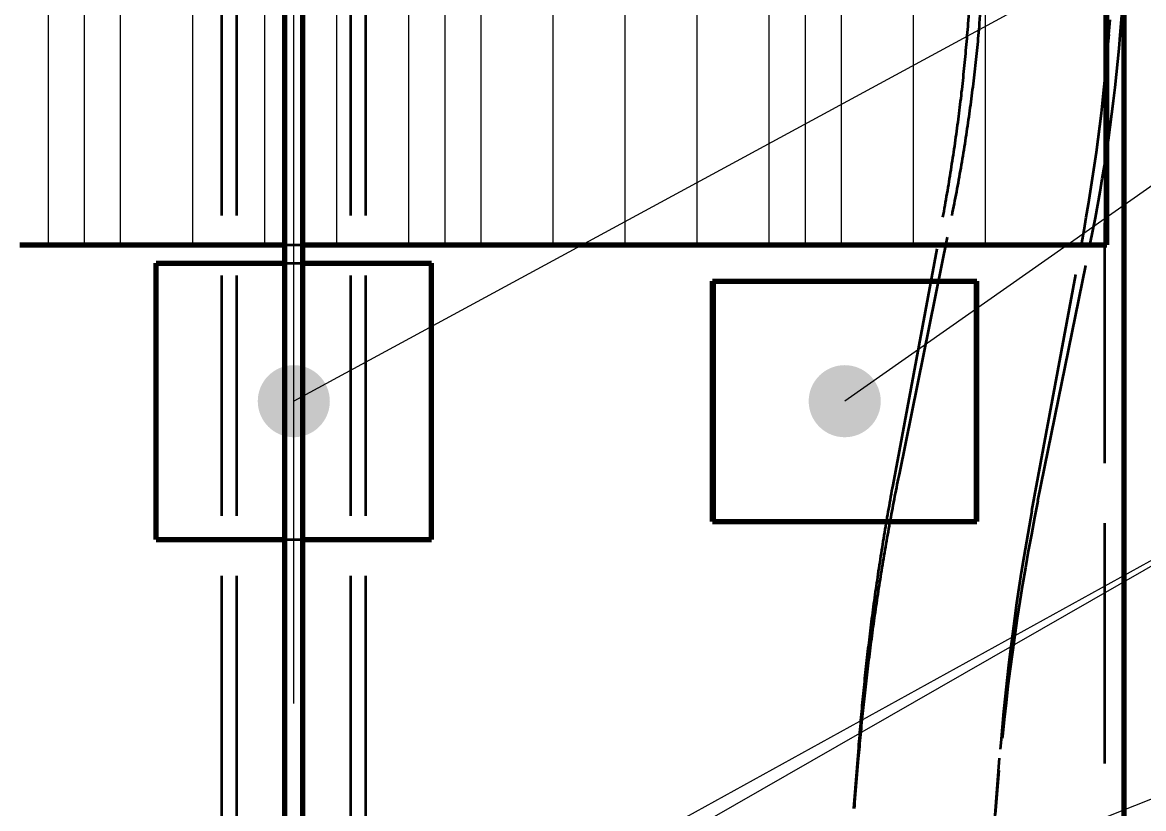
# Model space of a CAD drawing. Header units: millimetres. Extents: x 0 to 2208, y 0 to 420.
# Drawn here: x 85.97 to 104.63, y 164.27 to 177.35 of the extents above; entities that cross this region are included whole.
import ezdxf

# ---------------------------------------------------------------- set-up
doc = ezdxf.new("R2010")
doc.units = ezdxf.units.MM
doc.linetypes.add('IRAM-E-TRAZOS', pattern=[5, 4, -1])
doc.linetypes.add('IRAM-F-TRAZO-PUNTO', pattern=[20, 15, -2, 1, -2])
for name, color, linetype, lineweight in [('01-VISIBLE', 7, 'CONTINUOUS', 70), ('02-OCULTA', 4, 'IRAM-E-TRAZOS', 35), ('03-EJE', 1, 'IRAM-F-TRAZO-PUNTO', 18), ('04-COTA', 3, 'CONTINUOUS', 18), ('05-RAYADO', 8, 'CONTINUOUS', 18), ('08-FINA', 5, 'CONTINUOUS', 18)]:
    doc.layers.add(name, color=color, linetype=linetype, lineweight=lineweight)
doc.styles.add('ISO3098', font='isocpeur.ttf')
doc.dimstyles.new('FLAMA-IRAM', dxfattribs={"dimtxt": 3.5, "dimasz": 3.5, "dimexe": 2, "dimexo": 1.5, "dimgap": 1, "dimtad": 1, "dimdec": 1, "dimtxsty": 'ISO3098', "dimblk": 'IRAM_FLECHA', "dimblk1": 'IRAM_FLECHA', "dimblk2": 'IRAM_FLECHA', "dimcen": 2.5, "dimclrd": 256, "dimclre": 256, "dimclrt": 256, "dimazin": 3, "dimtfac": 1, "dimtmove": 0, "dimatfit": 3, "dimlwd": 18, "dimlwe": 18})

# ---------------------------------------------------------------- blocks, each defined once
blk = doc.blocks.new('IRAM_FLECHA')
blk.add_solid([(0, 0), (-1, 0.125), (-1, -0.125)])

msp = doc.modelspace()

# ---------------------------------------------------------------- hatches: boundary and pattern name
at = {"layer": '05-RAYADO'}
h = msp.add_hatch(dxfattribs=at)
h.set_pattern_fill('ANSI31', scale=0.94488, angle=45)
h.paths.add_polyline_path([(103.992, 173.645), (103.992, 194.687), (76.976, 194.687), (76.976, 173.645)])
h = msp.add_hatch(dxfattribs=at)
h.set_pattern_fill('ANSI31', scale=0.377953, angle=45)
h.paths.add_polyline_path([(101.669, 173.645), (101.669, 194.687), (79.299, 194.687), (79.299, 173.645)])
at = {"layer": '08-FINA'}
h = msp.add_hatch(color=7, dxfattribs=at)
h.dxf.hatch_style = 1
edge = h.paths.add_edge_path()
edge.add_arc((90.484, 171.045), 0.6, 0, 360)
h = msp.add_hatch(color=7, dxfattribs=at)
h.dxf.hatch_style = 1
edge = h.paths.add_edge_path()
edge.add_arc((99.657, 171.045), 0.6, 0, 360)

# ---------------------------------------------------------------- linework, layer by layer
at = {"layer": '01-VISIBLE'}
for p, q in [((104.309, 160.036), (104.309, 204.316)), ((90.334, 160.036), (90.334, 204.216)), ((90.634, 160.036), (90.634, 204.216)), ((104.022, 173.645), (104.022, 194.687)), ((88.19, 168.745), (88.19, 173.345)), ((92.778, 168.745), (92.778, 173.345)), ((97.458, 173.045), (97.473, 173.045)), ((97.458, 169.045), (97.458, 173.045)), ((97.473, 169.045), (97.473, 173.045)), ((101.855, 169.045), (101.855, 173.045)), ((97.458, 169.045), (97.473, 169.045))]:
    msp.add_line(p, q, dxfattribs=at)
for points in [[(85.922, 173.645), (85.972, 173.645), (86.022, 173.645), (86.072, 173.645), (86.122, 173.645), (86.172, 173.645), (86.223, 173.645), (86.273, 173.645), (86.323, 173.645), (86.373, 173.645), (86.423, 173.645), (86.473, 173.645), (86.523, 173.645), (86.574, 173.645), (86.624, 173.645), (86.674, 173.645), (86.724, 173.645), (86.774, 173.645), (86.824, 173.645), (86.874, 173.645), (86.924, 173.645), (86.975, 173.645), (87.025, 173.645), (87.075, 173.645), (87.125, 173.645), (87.175, 173.645), (87.225, 173.645), (87.275, 173.645), (87.326, 173.645), (87.376, 173.645), (87.426, 173.645), (87.476, 173.645), (87.526, 173.645), (87.576, 173.645), (87.626, 173.645), (87.677, 173.645), (87.727, 173.645), (87.777, 173.645), (87.827, 173.645), (87.877, 173.645), (87.927, 173.645), (87.977, 173.645), (88.028, 173.645), (88.078, 173.645), (88.128, 173.645), (88.178, 173.645), (88.228, 173.645), (88.278, 173.645), (88.328, 173.645), (88.379, 173.645), (88.429, 173.645), (88.479, 173.645), (88.529, 173.645), (88.579, 173.645), (88.629, 173.645), (88.679, 173.645), (88.73, 173.645), (88.78, 173.645), (88.83, 173.645), (88.88, 173.645), (88.93, 173.645), (88.98, 173.645), (89.03, 173.645), (89.081, 173.645), (89.131, 173.645), (89.181, 173.645), (89.231, 173.645), (89.281, 173.645), (89.331, 173.645), (89.381, 173.645), (89.432, 173.645), (89.482, 173.645), (89.532, 173.645), (89.582, 173.645), (89.632, 173.645), (89.682, 173.645), (89.732, 173.645), (89.783, 173.645), (89.833, 173.645), (89.883, 173.645), (89.933, 173.645), (89.983, 173.645), (90.033, 173.645), (90.083, 173.645), (90.133, 173.645), (90.184, 173.645), (90.234, 173.645), (90.284, 173.645), (90.334, 173.645)], [(90.634, 173.645), (90.684, 173.645), (90.734, 173.645), (90.784, 173.645), (90.835, 173.645), (90.885, 173.645), (90.935, 173.645), (90.985, 173.645), (91.035, 173.645), (91.085, 173.645), (91.135, 173.645), (91.186, 173.645), (91.236, 173.645), (91.286, 173.645), (91.336, 173.645), (91.386, 173.645), (91.436, 173.645), (91.486, 173.645), (91.537, 173.645), (91.587, 173.645), (91.637, 173.645), (91.687, 173.645), (91.737, 173.645), (91.787, 173.645), (91.837, 173.645), (91.888, 173.645), (91.938, 173.645), (91.988, 173.645), (92.038, 173.645), (92.088, 173.645), (92.138, 173.645), (92.188, 173.645), (92.239, 173.645), (92.289, 173.645), (92.339, 173.645), (92.389, 173.645), (92.439, 173.645), (92.489, 173.645), (92.539, 173.645), (92.59, 173.645), (92.64, 173.645), (92.69, 173.645), (92.74, 173.645), (92.79, 173.645), (92.84, 173.645), (92.89, 173.645), (92.941, 173.645), (92.991, 173.645), (93.041, 173.645), (93.091, 173.645), (93.141, 173.645), (93.191, 173.645), (93.241, 173.645), (93.292, 173.645), (93.342, 173.645), (93.392, 173.645), (93.442, 173.645), (93.492, 173.645), (93.542, 173.645), (93.592, 173.645), (93.643, 173.645), (93.693, 173.645), (93.743, 173.645), (93.793, 173.645), (93.843, 173.645), (93.893, 173.645), (93.943, 173.645), (93.993, 173.645), (94.044, 173.645), (94.094, 173.645), (94.144, 173.645), (94.194, 173.645), (94.244, 173.645), (94.294, 173.645), (94.344, 173.645), (94.395, 173.645), (94.445, 173.645), (94.495, 173.645), (94.545, 173.645), (94.595, 173.645), (94.645, 173.645), (94.695, 173.645), (94.746, 173.645), (94.796, 173.645), (94.846, 173.645), (94.896, 173.645), (94.946, 173.645), (94.996, 173.645), (95.046, 173.645), (95.097, 173.645), (95.147, 173.645), (95.197, 173.645), (95.247, 173.645), (95.297, 173.645), (95.347, 173.645), (95.397, 173.645), (95.448, 173.645), (95.498, 173.645), (95.548, 173.645), (95.598, 173.645), (95.648, 173.645), (95.698, 173.645), (95.748, 173.645), (95.799, 173.645), (95.849, 173.645), (95.899, 173.645), (95.949, 173.645), (95.999, 173.645), (96.049, 173.645), (96.099, 173.645), (96.15, 173.645), (96.2, 173.645), (96.25, 173.645), (96.3, 173.645), (96.35, 173.645), (96.4, 173.645), (96.45, 173.645), (96.501, 173.645), (96.551, 173.645), (96.601, 173.645), (96.651, 173.645), (96.701, 173.645), (96.751, 173.645), (96.801, 173.645), (96.852, 173.645), (96.902, 173.645), (96.952, 173.645), (97.002, 173.645), (97.052, 173.645), (97.102, 173.645), (97.152, 173.645), (97.202, 173.645), (97.253, 173.645), (97.303, 173.645), (97.353, 173.645), (97.403, 173.645), (97.453, 173.645), (97.503, 173.645), (97.553, 173.645), (97.604, 173.645), (97.654, 173.645), (97.704, 173.645), (97.754, 173.645), (97.804, 173.645), (97.854, 173.645), (97.904, 173.645), (97.955, 173.645), (98.005, 173.645), (98.055, 173.645), (98.105, 173.645), (98.155, 173.645), (98.205, 173.645), (98.255, 173.645), (98.306, 173.645), (98.356, 173.645), (98.406, 173.645), (98.456, 173.645), (98.506, 173.645), (98.556, 173.645), (98.606, 173.645), (98.657, 173.645), (98.707, 173.645), (98.757, 173.645), (98.807, 173.645), (98.857, 173.645), (98.907, 173.645), (98.957, 173.645), (99.008, 173.645), (99.058, 173.645), (99.108, 173.645), (99.158, 173.645), (99.208, 173.645), (99.258, 173.645), (99.308, 173.645), (99.359, 173.645), (99.409, 173.645), (99.459, 173.645), (99.509, 173.645), (99.559, 173.645), (99.609, 173.645), (99.659, 173.645), (99.71, 173.645), (99.76, 173.645), (99.81, 173.645), (99.86, 173.645), (99.91, 173.645), (99.96, 173.645), (100.01, 173.645), (100.061, 173.645), (100.111, 173.645), (100.161, 173.645), (100.211, 173.645), (100.261, 173.645), (100.311, 173.645), (100.361, 173.645), (100.411, 173.645), (100.462, 173.645), (100.512, 173.645), (100.562, 173.645), (100.612, 173.645), (100.662, 173.645), (100.712, 173.645), (100.762, 173.645), (100.813, 173.645), (100.863, 173.645), (100.913, 173.645), (100.963, 173.645), (101.013, 173.645), (101.063, 173.645), (101.113, 173.645), (101.164, 173.645), (101.214, 173.645), (101.264, 173.645), (101.314, 173.645), (101.364, 173.645), (101.414, 173.645), (101.464, 173.645), (101.515, 173.645), (101.565, 173.645), (101.615, 173.645), (101.665, 173.645), (101.715, 173.645), (101.765, 173.645), (101.815, 173.645), (101.866, 173.645), (101.916, 173.645), (101.966, 173.645), (102.016, 173.645), (102.066, 173.645), (102.116, 173.645), (102.166, 173.645), (102.217, 173.645), (102.267, 173.645), (102.317, 173.645), (102.367, 173.645), (102.417, 173.645), (102.467, 173.645), (102.517, 173.645), (102.568, 173.645), (102.618, 173.645), (102.668, 173.645), (102.718, 173.645), (102.768, 173.645), (102.818, 173.645), (102.868, 173.645), (102.919, 173.645), (102.969, 173.645), (103.019, 173.645), (103.069, 173.645), (103.119, 173.645), (103.169, 173.645), (103.219, 173.645), (103.27, 173.645), (103.32, 173.645), (103.37, 173.645), (103.42, 173.645), (103.47, 173.645), (103.52, 173.645), (103.57, 173.645), (103.62, 173.645), (103.671, 173.645), (103.721, 173.645), (103.771, 173.645), (103.821, 173.645), (103.871, 173.645), (103.921, 173.645), (103.971, 173.645), (104.022, 173.645)], [(88.19, 173.345), (88.241, 173.345), (88.292, 173.345), (88.343, 173.345), (88.394, 173.345), (88.445, 173.345), (88.496, 173.345), (88.547, 173.345), (88.598, 173.345), (88.649, 173.345), (88.7, 173.345), (88.751, 173.345), (88.802, 173.345), (88.853, 173.345), (88.904, 173.345), (88.956, 173.345), (89.007, 173.345), (89.058, 173.345), (89.109, 173.345), (89.16, 173.345), (89.211, 173.345), (89.262, 173.345), (89.313, 173.345), (89.364, 173.345), (89.415, 173.345), (89.466, 173.345), (89.517, 173.345), (89.568, 173.345), (89.619, 173.345), (89.67, 173.345), (89.721, 173.345), (89.772, 173.345), (89.823, 173.345), (89.875, 173.345), (89.926, 173.345), (89.977, 173.345), (90.028, 173.345), (90.079, 173.345), (90.13, 173.345), (90.181, 173.345), (90.232, 173.345), (90.283, 173.345), (90.334, 173.345)], [(90.634, 173.345), (90.685, 173.345), (90.736, 173.345), (90.787, 173.345), (90.838, 173.345), (90.889, 173.345), (90.94, 173.345), (90.991, 173.345), (91.043, 173.345), (91.094, 173.345), (91.145, 173.345), (91.196, 173.345), (91.247, 173.345), (91.298, 173.345), (91.349, 173.345), (91.4, 173.345), (91.451, 173.345), (91.502, 173.345), (91.553, 173.345), (91.604, 173.345), (91.655, 173.345), (91.706, 173.345), (91.757, 173.345), (91.808, 173.345), (91.859, 173.345), (91.91, 173.345), (91.962, 173.345), (92.013, 173.345), (92.064, 173.345), (92.115, 173.345), (92.166, 173.345), (92.217, 173.345), (92.268, 173.345), (92.319, 173.345), (92.37, 173.345), (92.421, 173.345), (92.472, 173.345), (92.523, 173.345), (92.574, 173.345), (92.625, 173.345), (92.676, 173.345), (92.727, 173.345), (92.778, 173.345)], [(97.473, 173.045), (97.523, 173.045), (97.574, 173.045), (97.624, 173.045), (97.674, 173.045), (97.725, 173.045), (97.775, 173.045), (97.826, 173.045), (97.876, 173.045), (97.926, 173.045), (97.977, 173.045), (98.027, 173.045), (98.077, 173.045), (98.128, 173.045), (98.178, 173.045), (98.229, 173.045), (98.279, 173.045), (98.329, 173.045), (98.38, 173.045), (98.43, 173.045), (98.48, 173.045), (98.531, 173.045), (98.581, 173.045), (98.632, 173.045), (98.682, 173.045), (98.732, 173.045), (98.783, 173.045), (98.833, 173.045), (98.883, 173.045), (98.934, 173.045), (98.984, 173.045), (99.035, 173.045), (99.085, 173.045), (99.135, 173.045), (99.186, 173.045), (99.236, 173.045), (99.286, 173.045), (99.337, 173.045), (99.387, 173.045), (99.438, 173.045), (99.488, 173.045), (99.538, 173.045), (99.589, 173.045), (99.639, 173.045), (99.689, 173.045), (99.74, 173.045), (99.79, 173.045), (99.84, 173.045), (99.891, 173.045), (99.941, 173.045), (99.992, 173.045), (100.042, 173.045), (100.092, 173.045), (100.143, 173.045), (100.193, 173.045), (100.243, 173.045), (100.294, 173.045), (100.344, 173.045), (100.395, 173.045), (100.445, 173.045), (100.495, 173.045), (100.546, 173.045), (100.596, 173.045), (100.646, 173.045), (100.697, 173.045), (100.747, 173.045), (100.798, 173.045), (100.848, 173.045), (100.898, 173.045), (100.949, 173.045), (100.999, 173.045), (101.049, 173.045), (101.1, 173.045), (101.15, 173.045), (101.201, 173.045), (101.251, 173.045), (101.301, 173.045), (101.352, 173.045), (101.402, 173.045), (101.452, 173.045), (101.503, 173.045), (101.553, 173.045), (101.604, 173.045), (101.654, 173.045), (101.704, 173.045), (101.755, 173.045), (101.805, 173.045), (101.855, 173.045)], [(97.473, 169.045), (97.523, 169.045), (97.574, 169.045), (97.624, 169.045), (97.674, 169.045), (97.725, 169.045), (97.775, 169.045), (97.826, 169.045), (97.876, 169.045), (97.926, 169.045), (97.977, 169.045), (98.027, 169.045), (98.077, 169.045), (98.128, 169.045), (98.178, 169.045), (98.229, 169.045), (98.279, 169.045), (98.329, 169.045), (98.38, 169.045), (98.43, 169.045), (98.48, 169.045), (98.531, 169.045), (98.581, 169.045), (98.632, 169.045), (98.682, 169.045), (98.732, 169.045), (98.783, 169.045), (98.833, 169.045), (98.883, 169.045), (98.934, 169.045), (98.984, 169.045), (99.035, 169.045), (99.085, 169.045), (99.135, 169.045), (99.186, 169.045), (99.236, 169.045), (99.286, 169.045), (99.337, 169.045), (99.387, 169.045), (99.438, 169.045), (99.488, 169.045), (99.538, 169.045), (99.589, 169.045), (99.639, 169.045), (99.689, 169.045), (99.74, 169.045), (99.79, 169.045), (99.84, 169.045), (99.891, 169.045), (99.941, 169.045), (99.992, 169.045), (100.042, 169.045), (100.092, 169.045), (100.143, 169.045), (100.193, 169.045), (100.243, 169.045), (100.294, 169.045), (100.344, 169.045), (100.395, 169.045), (100.445, 169.045), (100.495, 169.045), (100.546, 169.045), (100.596, 169.045), (100.646, 169.045), (100.697, 169.045), (100.747, 169.045), (100.798, 169.045), (100.848, 169.045), (100.898, 169.045), (100.949, 169.045), (100.999, 169.045), (101.049, 169.045), (101.1, 169.045), (101.15, 169.045), (101.201, 169.045), (101.251, 169.045), (101.301, 169.045), (101.352, 169.045), (101.402, 169.045), (101.452, 169.045), (101.503, 169.045), (101.553, 169.045), (101.604, 169.045), (101.654, 169.045), (101.704, 169.045), (101.755, 169.045), (101.805, 169.045), (101.855, 169.045)], [(88.19, 168.745), (88.241, 168.745), (88.292, 168.745), (88.343, 168.745), (88.394, 168.745), (88.445, 168.745), (88.496, 168.745), (88.547, 168.745), (88.598, 168.745), (88.649, 168.745), (88.7, 168.745), (88.751, 168.745), (88.802, 168.745), (88.853, 168.745), (88.904, 168.745), (88.956, 168.745), (89.007, 168.745), (89.058, 168.745), (89.109, 168.745), (89.16, 168.745), (89.211, 168.745), (89.262, 168.745), (89.313, 168.745), (89.364, 168.745), (89.415, 168.745), (89.466, 168.745), (89.517, 168.745), (89.568, 168.745), (89.619, 168.745), (89.67, 168.745), (89.721, 168.745), (89.772, 168.745), (89.823, 168.745), (89.875, 168.745), (89.926, 168.745), (89.977, 168.745), (90.028, 168.745), (90.079, 168.745), (90.13, 168.745), (90.181, 168.745), (90.232, 168.745), (90.283, 168.745), (90.334, 168.745)], [(90.634, 168.745), (90.685, 168.745), (90.736, 168.745), (90.787, 168.745), (90.838, 168.745), (90.889, 168.745), (90.94, 168.745), (90.991, 168.745), (91.043, 168.745), (91.094, 168.745), (91.145, 168.745), (91.196, 168.745), (91.247, 168.745), (91.298, 168.745), (91.349, 168.745), (91.4, 168.745), (91.451, 168.745), (91.502, 168.745), (91.553, 168.745), (91.604, 168.745), (91.655, 168.745), (91.706, 168.745), (91.757, 168.745), (91.808, 168.745), (91.859, 168.745), (91.91, 168.745), (91.962, 168.745), (92.013, 168.745), (92.064, 168.745), (92.115, 168.745), (92.166, 168.745), (92.217, 168.745), (92.268, 168.745), (92.319, 168.745), (92.37, 168.745), (92.421, 168.745), (92.472, 168.745), (92.523, 168.745), (92.574, 168.745), (92.625, 168.745), (92.676, 168.745), (92.727, 168.745), (92.778, 168.745)]]:
    msp.add_lwpolyline(points, dxfattribs=at)
at = {"layer": '02-OCULTA'}
for p, q in [((89.284, 149.136), (89.284, 215.251)), ((89.534, 149.136), (89.534, 215.251)), ((91.434, 149.136), (91.434, 215.251)), ((91.684, 149.136), (91.684, 215.251)), ((103.989, 155.016), (103.989, 204.316)), ((90.334, 155.116), (90.334, 204.216)), ((90.634, 155.116), (90.634, 204.216)), ((103.992, 173.645), (103.992, 194.687)), ((101.714, 177.328), (101.733, 177.572)), ((101.714, 177.328), (101.733, 177.572)), ((101.903, 177.334), (101.931, 177.669)), ((104.057, 177.148), (104.076, 177.392)), ((104.057, 177.148), (104.076, 177.392)), ((104.245, 177.136), (104.273, 177.471)), ((100.463, 169.65), (101.292, 174.107)), ((100.463, 169.65), (101.292, 174.107)), ((100.572, 169.855), (101.444, 174.135)), ((102.773, 169.22), (103.602, 173.677)), ((102.773, 169.22), (103.602, 173.677)), ((102.874, 169.385), (103.746, 173.665)), ((103.992, 173.645), (104.022, 173.645)), ((88.195, 173.345), (88.19, 173.345)), ((88.195, 168.745), (88.195, 173.345)), ((92.773, 173.345), (92.778, 173.345)), ((92.773, 168.745), (92.773, 173.345)), ((101.831, 173.045), (101.855, 173.045)), ((101.831, 169.045), (101.831, 173.045)), ((101.831, 169.045), (101.855, 169.045)), ((88.195, 168.745), (88.19, 168.745)), ((92.773, 168.745), (92.778, 168.745)), ((99.811, 164.265), (99.89, 165.283)), ((99.811, 164.265), (99.89, 165.283)), ((99.827, 164.364), (99.889, 165.097)), ((102.154, 164.085), (102.233, 165.102)), ((102.154, 164.085), (102.233, 165.102)), ((102.168, 164.166), (102.23, 164.899))]:
    msp.add_line(p, q, dxfattribs=at)
for points in [[(101.292, 174.107), (101.301, 174.156), (101.31, 174.205), (101.319, 174.255), (101.328, 174.304), (101.337, 174.353), (101.345, 174.402), (101.354, 174.452), (101.362, 174.501), (101.371, 174.55), (101.379, 174.599), (101.388, 174.649), (101.396, 174.698), (101.404, 174.747), (101.412, 174.797), (101.42, 174.846), (101.428, 174.896), (101.436, 174.945), (101.443, 174.994), (101.451, 175.044), (101.459, 175.093), (101.466, 175.143), (101.473, 175.192), (101.481, 175.242), (101.488, 175.291), (101.495, 175.341), (101.502, 175.39), (101.509, 175.44), (101.516, 175.489), (101.523, 175.539), (101.53, 175.588), (101.536, 175.638), (101.543, 175.687), (101.549, 175.737), (101.556, 175.787), (101.562, 175.836), (101.568, 175.886), (101.575, 175.935), (101.581, 175.985), (101.587, 176.035), (101.593, 176.084), (101.599, 176.134), (101.604, 176.184), (101.61, 176.233), (101.616, 176.283), (101.621, 176.333), (101.627, 176.382), (101.632, 176.432), (101.637, 176.482), (101.642, 176.532), (101.647, 176.581), (101.653, 176.631), (101.657, 176.681), (101.662, 176.731), (101.667, 176.78), (101.672, 176.83), (101.676, 176.88), (101.681, 176.93), (101.685, 176.98), (101.69, 177.029), (101.694, 177.079), (101.698, 177.129), (101.702, 177.179), (101.706, 177.229), (101.71, 177.279), (101.714, 177.328)], [(101.292, 174.107), (101.301, 174.156), (101.31, 174.205), (101.319, 174.255), (101.328, 174.304), (101.337, 174.353), (101.345, 174.402), (101.354, 174.452), (101.362, 174.501), (101.371, 174.55), (101.379, 174.599), (101.388, 174.649), (101.396, 174.698), (101.404, 174.747), (101.412, 174.797), (101.42, 174.846), (101.428, 174.896), (101.436, 174.945), (101.443, 174.994), (101.451, 175.044), (101.459, 175.093), (101.466, 175.143), (101.473, 175.192), (101.481, 175.242), (101.488, 175.291), (101.495, 175.341), (101.502, 175.39), (101.509, 175.44), (101.516, 175.489), (101.523, 175.539), (101.53, 175.588), (101.536, 175.638), (101.543, 175.687), (101.549, 175.737), (101.556, 175.787), (101.562, 175.836), (101.568, 175.886), (101.575, 175.935), (101.581, 175.985), (101.587, 176.035), (101.593, 176.084), (101.599, 176.134), (101.604, 176.184), (101.61, 176.233), (101.616, 176.283), (101.621, 176.333), (101.627, 176.382), (101.632, 176.432), (101.637, 176.482), (101.642, 176.532), (101.647, 176.581), (101.653, 176.631), (101.657, 176.681), (101.662, 176.731), (101.667, 176.78), (101.672, 176.83), (101.676, 176.88), (101.681, 176.93), (101.685, 176.98), (101.69, 177.029), (101.694, 177.079), (101.698, 177.129), (101.702, 177.179), (101.706, 177.229), (101.71, 177.279), (101.714, 177.328)], [(101.444, 174.135), (101.454, 174.184), (101.464, 174.234), (101.474, 174.283), (101.483, 174.333), (101.493, 174.382), (101.503, 174.432), (101.512, 174.482), (101.522, 174.531), (101.531, 174.581), (101.54, 174.631), (101.549, 174.68), (101.558, 174.73), (101.567, 174.78), (101.576, 174.829), (101.585, 174.879), (101.594, 174.929), (101.602, 174.979), (101.611, 175.029), (101.619, 175.078), (101.627, 175.128), (101.636, 175.178), (101.644, 175.228), (101.652, 175.278), (101.66, 175.328), (101.668, 175.378), (101.675, 175.428), (101.683, 175.478), (101.691, 175.527), (101.698, 175.577), (101.706, 175.627), (101.713, 175.677), (101.72, 175.727), (101.727, 175.777), (101.734, 175.827), (101.741, 175.878), (101.748, 175.928), (101.755, 175.978), (101.762, 176.028), (101.768, 176.078), (101.775, 176.128), (101.781, 176.178), (101.787, 176.228), (101.794, 176.278), (101.8, 176.328), (101.806, 176.379), (101.812, 176.429), (101.818, 176.479), (101.823, 176.529), (101.829, 176.579), (101.835, 176.63), (101.84, 176.68), (101.845, 176.73), (101.851, 176.78), (101.856, 176.831), (101.861, 176.881), (101.866, 176.931), (101.871, 176.981), (101.876, 177.032), (101.881, 177.082), (101.885, 177.132), (101.89, 177.183), (101.894, 177.233), (101.899, 177.283), (101.903, 177.334)], [(85.959, 173.645), (86.026, 173.645), (86.094, 173.645), (86.161, 173.645), (86.229, 173.645), (86.297, 173.645), (86.364, 173.645), (86.432, 173.645), (86.499, 173.645), (86.567, 173.645), (86.634, 173.645), (86.702, 173.645), (86.769, 173.645), (86.837, 173.645), (86.904, 173.645), (86.972, 173.645), (87.039, 173.645), (87.107, 173.645), (87.175, 173.645), (87.242, 173.645), (87.31, 173.645), (87.377, 173.645), (87.445, 173.645), (87.512, 173.645), (87.58, 173.645), (87.647, 173.645), (87.715, 173.645), (87.782, 173.645), (87.85, 173.645), (87.917, 173.645), (87.985, 173.645), (88.053, 173.645), (88.12, 173.645), (88.188, 173.645), (88.255, 173.645), (88.323, 173.645), (88.39, 173.645), (88.458, 173.645), (88.525, 173.645), (88.593, 173.645), (88.66, 173.645), (88.728, 173.645), (88.796, 173.645), (88.863, 173.645), (88.931, 173.645), (88.998, 173.645), (89.066, 173.645), (89.133, 173.645), (89.201, 173.645), (89.268, 173.645), (89.336, 173.645), (89.403, 173.645), (89.471, 173.645), (89.538, 173.645), (89.606, 173.645), (89.674, 173.645), (89.741, 173.645), (89.809, 173.645), (89.876, 173.645), (89.944, 173.645), (90.011, 173.645), (90.079, 173.645), (90.146, 173.645), (90.214, 173.645), (90.281, 173.645), (90.349, 173.645), (90.417, 173.645), (90.484, 173.645), (90.552, 173.645), (90.619, 173.645), (90.687, 173.645), (90.754, 173.645), (90.822, 173.645), (90.889, 173.645), (90.957, 173.645), (91.024, 173.645), (91.092, 173.645), (91.159, 173.645), (91.227, 173.645), (91.295, 173.645), (91.362, 173.645), (91.43, 173.645), (91.497, 173.645), (91.565, 173.645), (91.632, 173.645), (91.7, 173.645), (91.767, 173.645), (91.835, 173.645), (91.902, 173.645), (91.97, 173.645), (92.038, 173.645), (92.105, 173.645), (92.173, 173.645), (92.24, 173.645), (92.308, 173.645), (92.375, 173.645), (92.443, 173.645), (92.51, 173.645), (92.578, 173.645), (92.645, 173.645), (92.713, 173.645), (92.78, 173.645), (92.848, 173.645), (92.916, 173.645), (92.983, 173.645), (93.051, 173.645), (93.118, 173.645), (93.186, 173.645), (93.253, 173.645), (93.321, 173.645), (93.388, 173.645), (93.456, 173.645), (93.523, 173.645), (93.591, 173.645), (93.658, 173.645), (93.726, 173.645), (93.794, 173.645), (93.861, 173.645), (93.929, 173.645), (93.996, 173.645), (94.064, 173.645), (94.131, 173.645), (94.199, 173.645), (94.266, 173.645), (94.334, 173.645), (94.401, 173.645), (94.469, 173.645), (94.537, 173.645), (94.604, 173.645), (94.672, 173.645), (94.739, 173.645), (94.807, 173.645), (94.874, 173.645), (94.942, 173.645), (95.009, 173.645), (95.077, 173.645), (95.144, 173.645), (95.212, 173.645), (95.279, 173.645), (95.347, 173.645), (95.415, 173.645), (95.482, 173.645), (95.55, 173.645), (95.617, 173.645), (95.685, 173.645), (95.752, 173.645), (95.82, 173.645), (95.887, 173.645), (95.955, 173.645), (96.022, 173.645), (96.09, 173.645), (96.158, 173.645), (96.225, 173.645), (96.293, 173.645), (96.36, 173.645), (96.428, 173.645), (96.495, 173.645), (96.563, 173.645), (96.63, 173.645), (96.698, 173.645), (96.765, 173.645), (96.833, 173.645), (96.9, 173.645), (96.968, 173.645), (97.036, 173.645), (97.103, 173.645), (97.171, 173.645), (97.238, 173.645), (97.306, 173.645), (97.373, 173.645), (97.441, 173.645), (97.508, 173.645), (97.576, 173.645), (97.643, 173.645), (97.711, 173.645), (97.779, 173.645), (97.846, 173.645), (97.914, 173.645), (97.981, 173.645), (98.049, 173.645), (98.116, 173.645), (98.184, 173.645), (98.251, 173.645), (98.319, 173.645), (98.386, 173.645), (98.454, 173.645), (98.521, 173.645), (98.589, 173.645), (98.657, 173.645), (98.724, 173.645), (98.792, 173.645), (98.859, 173.645), (98.927, 173.645), (98.994, 173.645), (99.062, 173.645), (99.129, 173.645), (99.197, 173.645), (99.264, 173.645), (99.332, 173.645), (99.399, 173.645), (99.467, 173.645), (99.535, 173.645), (99.602, 173.645), (99.67, 173.645), (99.737, 173.645), (99.805, 173.645), (99.872, 173.645), (99.94, 173.645), (100.007, 173.645), (100.075, 173.645), (100.142, 173.645), (100.21, 173.645), (100.278, 173.645), (100.345, 173.645), (100.413, 173.645), (100.48, 173.645), (100.548, 173.645), (100.615, 173.645), (100.683, 173.645), (100.75, 173.645), (100.818, 173.645), (100.885, 173.645), (100.953, 173.645), (101.02, 173.645), (101.088, 173.645), (101.156, 173.645), (101.223, 173.645), (101.291, 173.645), (101.358, 173.645), (101.426, 173.645), (101.493, 173.645), (101.561, 173.645), (101.628, 173.645), (101.696, 173.645), (101.763, 173.645), (101.831, 173.645), (101.899, 173.645), (101.966, 173.645), (102.034, 173.645), (102.101, 173.645), (102.169, 173.645), (102.236, 173.645), (102.304, 173.645), (102.371, 173.645), (102.439, 173.645), (102.506, 173.645), (102.574, 173.645), (102.641, 173.645), (102.709, 173.645), (102.777, 173.645), (102.844, 173.645), (102.912, 173.645), (102.979, 173.645), (103.047, 173.645), (103.114, 173.645), (103.182, 173.645), (103.249, 173.645), (103.317, 173.645), (103.384, 173.645), (103.452, 173.645), (103.52, 173.645), (103.587, 173.645), (103.655, 173.645), (103.722, 173.645), (103.79, 173.645), (103.857, 173.645), (103.925, 173.645), (103.992, 173.645)], [(90.334, 173.645), (90.384, 173.645), (90.434, 173.645), (90.484, 173.645), (90.534, 173.645), (90.584, 173.645), (90.634, 173.645)], [(88.195, 173.345), (88.245, 173.345), (88.295, 173.345), (88.346, 173.345), (88.396, 173.345), (88.446, 173.345), (88.497, 173.345), (88.547, 173.345), (88.597, 173.345), (88.648, 173.345), (88.698, 173.345), (88.748, 173.345), (88.798, 173.345), (88.849, 173.345), (88.899, 173.345), (88.949, 173.345), (89, 173.345), (89.05, 173.345), (89.1, 173.345), (89.151, 173.345), (89.201, 173.345), (89.251, 173.345), (89.302, 173.345), (89.352, 173.345), (89.402, 173.345), (89.453, 173.345), (89.503, 173.345), (89.553, 173.345), (89.604, 173.345), (89.654, 173.345), (89.704, 173.345), (89.754, 173.345), (89.805, 173.345), (89.855, 173.345), (89.905, 173.345), (89.956, 173.345), (90.006, 173.345), (90.056, 173.345), (90.107, 173.345), (90.157, 173.345), (90.207, 173.345), (90.258, 173.345), (90.308, 173.345), (90.358, 173.345), (90.409, 173.345), (90.459, 173.345), (90.509, 173.345), (90.56, 173.345), (90.61, 173.345), (90.66, 173.345), (90.71, 173.345), (90.761, 173.345), (90.811, 173.345), (90.861, 173.345), (90.912, 173.345), (90.962, 173.345), (91.012, 173.345), (91.063, 173.345), (91.113, 173.345), (91.163, 173.345), (91.214, 173.345), (91.264, 173.345), (91.314, 173.345), (91.365, 173.345), (91.415, 173.345), (91.465, 173.345), (91.516, 173.345), (91.566, 173.345), (91.616, 173.345), (91.667, 173.345), (91.717, 173.345), (91.767, 173.345), (91.817, 173.345), (91.868, 173.345), (91.918, 173.345), (91.968, 173.345), (92.019, 173.345), (92.069, 173.345), (92.119, 173.345), (92.17, 173.345), (92.22, 173.345), (92.27, 173.345), (92.321, 173.345), (92.371, 173.345), (92.421, 173.345), (92.472, 173.345), (92.522, 173.345), (92.572, 173.345), (92.623, 173.345), (92.673, 173.345), (92.723, 173.345), (92.773, 173.345)], [(90.334, 173.345), (90.384, 173.345), (90.434, 173.345), (90.484, 173.345), (90.534, 173.345), (90.584, 173.345), (90.634, 173.345)], [(97.458, 173.045), (97.508, 173.045), (97.558, 173.045), (97.609, 173.045), (97.659, 173.045), (97.709, 173.045), (97.759, 173.045), (97.81, 173.045), (97.86, 173.045), (97.91, 173.045), (97.96, 173.045), (98.011, 173.045), (98.061, 173.045), (98.111, 173.045), (98.161, 173.045), (98.212, 173.045), (98.262, 173.045), (98.312, 173.045), (98.363, 173.045), (98.413, 173.045), (98.463, 173.045), (98.513, 173.045), (98.564, 173.045), (98.614, 173.045), (98.664, 173.045), (98.714, 173.045), (98.765, 173.045), (98.815, 173.045), (98.865, 173.045), (98.915, 173.045), (98.966, 173.045), (99.016, 173.045), (99.066, 173.045), (99.117, 173.045), (99.167, 173.045), (99.217, 173.045), (99.267, 173.045), (99.318, 173.045), (99.368, 173.045), (99.418, 173.045), (99.468, 173.045), (99.519, 173.045), (99.569, 173.045), (99.619, 173.045), (99.669, 173.045), (99.72, 173.045), (99.77, 173.045), (99.82, 173.045), (99.871, 173.045), (99.921, 173.045), (99.971, 173.045), (100.021, 173.045), (100.072, 173.045), (100.122, 173.045), (100.172, 173.045), (100.222, 173.045), (100.273, 173.045), (100.323, 173.045), (100.373, 173.045), (100.423, 173.045), (100.474, 173.045), (100.524, 173.045), (100.574, 173.045), (100.624, 173.045), (100.675, 173.045), (100.725, 173.045), (100.775, 173.045), (100.826, 173.045), (100.876, 173.045), (100.926, 173.045), (100.976, 173.045), (101.027, 173.045), (101.077, 173.045), (101.127, 173.045), (101.177, 173.045), (101.228, 173.045), (101.278, 173.045), (101.328, 173.045), (101.378, 173.045), (101.429, 173.045), (101.479, 173.045), (101.529, 173.045), (101.58, 173.045), (101.63, 173.045), (101.68, 173.045), (101.73, 173.045), (101.781, 173.045), (101.831, 173.045)], [(99.889, 165.097), (99.893, 165.147), (99.897, 165.197), (99.902, 165.247), (99.906, 165.297), (99.91, 165.346), (99.915, 165.396), (99.92, 165.446), (99.924, 165.496), (99.929, 165.546), (99.934, 165.596), (99.939, 165.646), (99.944, 165.696), (99.949, 165.745), (99.954, 165.795), (99.959, 165.845), (99.964, 165.895), (99.969, 165.945), (99.974, 165.995), (99.98, 166.044), (99.985, 166.094), (99.99, 166.144), (99.996, 166.194), (100.002, 166.244), (100.007, 166.293), (100.013, 166.343), (100.019, 166.393), (100.024, 166.443), (100.03, 166.492), (100.036, 166.542), (100.042, 166.592), (100.048, 166.642), (100.054, 166.691), (100.061, 166.741), (100.067, 166.791), (100.073, 166.84), (100.08, 166.89), (100.086, 166.94), (100.092, 166.989), (100.099, 167.039), (100.106, 167.089), (100.112, 167.138), (100.119, 167.188), (100.126, 167.238), (100.133, 167.287), (100.14, 167.337), (100.147, 167.387), (100.154, 167.436), (100.161, 167.486), (100.168, 167.535), (100.175, 167.585), (100.182, 167.634), (100.19, 167.684), (100.197, 167.734), (100.204, 167.783), (100.212, 167.833), (100.22, 167.882), (100.227, 167.932), (100.235, 167.981), (100.243, 168.031), (100.25, 168.08), (100.258, 168.13), (100.266, 168.179), (100.274, 168.229), (100.282, 168.278), (100.29, 168.327), (100.299, 168.377), (100.307, 168.426), (100.315, 168.476), (100.323, 168.525), (100.332, 168.574), (100.34, 168.624), (100.349, 168.673), (100.357, 168.723), (100.366, 168.772), (100.375, 168.821), (100.384, 168.871), (100.392, 168.92), (100.401, 168.969), (100.41, 169.018), (100.419, 169.068), (100.428, 169.117), (100.438, 169.166), (100.447, 169.215), (100.456, 169.265), (100.465, 169.314), (100.475, 169.363), (100.484, 169.412), (100.494, 169.462), (100.503, 169.511), (100.513, 169.56), (100.522, 169.609), (100.532, 169.658), (100.542, 169.707), (100.552, 169.756), (100.562, 169.805), (100.572, 169.855)], [(99.89, 165.283), (99.894, 165.332), (99.898, 165.382), (99.902, 165.432), (99.906, 165.482), (99.91, 165.532), (99.914, 165.582), (99.918, 165.632), (99.923, 165.682), (99.927, 165.732), (99.931, 165.782), (99.936, 165.831), (99.94, 165.881), (99.945, 165.931), (99.95, 165.981), (99.954, 166.031), (99.959, 166.081), (99.964, 166.131), (99.969, 166.18), (99.974, 166.23), (99.979, 166.28), (99.984, 166.33), (99.989, 166.38), (99.994, 166.429), (100, 166.479), (100.005, 166.529), (100.01, 166.579), (100.016, 166.629), (100.021, 166.678), (100.027, 166.728), (100.033, 166.778), (100.038, 166.828), (100.044, 166.877), (100.05, 166.927), (100.056, 166.977), (100.062, 167.027), (100.068, 167.076), (100.074, 167.126), (100.08, 167.176), (100.086, 167.225), (100.092, 167.275), (100.099, 167.325), (100.105, 167.374), (100.111, 167.424), (100.118, 167.474), (100.124, 167.523), (100.131, 167.573), (100.138, 167.623), (100.144, 167.672), (100.151, 167.722), (100.158, 167.772), (100.165, 167.821), (100.172, 167.871), (100.179, 167.92), (100.186, 167.97), (100.193, 168.019), (100.2, 168.069), (100.208, 168.119), (100.215, 168.168), (100.222, 168.218), (100.23, 168.267), (100.237, 168.317), (100.245, 168.366), (100.252, 168.416), (100.26, 168.465), (100.268, 168.515), (100.276, 168.564), (100.284, 168.613), (100.291, 168.663), (100.299, 168.712), (100.307, 168.762), (100.316, 168.811), (100.324, 168.861), (100.332, 168.91), (100.34, 168.959), (100.349, 169.009), (100.357, 169.058), (100.365, 169.107), (100.374, 169.157), (100.383, 169.206), (100.391, 169.255), (100.4, 169.305), (100.409, 169.354), (100.418, 169.403), (100.426, 169.453), (100.435, 169.502), (100.444, 169.551), (100.453, 169.6), (100.463, 169.65)], [(99.89, 165.283), (99.894, 165.332), (99.898, 165.382), (99.902, 165.432), (99.906, 165.482), (99.91, 165.532), (99.914, 165.582), (99.918, 165.632), (99.923, 165.682), (99.927, 165.732), (99.931, 165.782), (99.936, 165.831), (99.94, 165.881), (99.945, 165.931), (99.95, 165.981), (99.954, 166.031), (99.959, 166.081), (99.964, 166.131), (99.969, 166.18), (99.974, 166.23), (99.979, 166.28), (99.984, 166.33), (99.989, 166.38), (99.994, 166.429), (100, 166.479), (100.005, 166.529), (100.01, 166.579), (100.016, 166.629), (100.021, 166.678), (100.027, 166.728), (100.033, 166.778), (100.038, 166.828), (100.044, 166.877), (100.05, 166.927), (100.056, 166.977), (100.062, 167.027), (100.068, 167.076), (100.074, 167.126), (100.08, 167.176), (100.086, 167.225), (100.092, 167.275), (100.099, 167.325), (100.105, 167.374), (100.111, 167.424), (100.118, 167.474), (100.124, 167.523), (100.131, 167.573), (100.138, 167.623), (100.144, 167.672), (100.151, 167.722), (100.158, 167.772), (100.165, 167.821), (100.172, 167.871), (100.179, 167.92), (100.186, 167.97), (100.193, 168.019), (100.2, 168.069), (100.208, 168.119), (100.215, 168.168), (100.222, 168.218), (100.23, 168.267), (100.237, 168.317), (100.245, 168.366), (100.252, 168.416), (100.26, 168.465), (100.268, 168.515), (100.276, 168.564), (100.284, 168.613), (100.291, 168.663), (100.299, 168.712), (100.307, 168.762), (100.316, 168.811), (100.324, 168.861), (100.332, 168.91), (100.34, 168.959), (100.349, 169.009), (100.357, 169.058), (100.365, 169.107), (100.374, 169.157), (100.383, 169.206), (100.391, 169.255), (100.4, 169.305), (100.409, 169.354), (100.418, 169.403), (100.426, 169.453), (100.435, 169.502), (100.444, 169.551), (100.453, 169.6), (100.463, 169.65)], [(97.458, 169.045), (97.508, 169.045), (97.558, 169.045), (97.609, 169.045), (97.659, 169.045), (97.709, 169.045), (97.759, 169.045), (97.81, 169.045), (97.86, 169.045), (97.91, 169.045), (97.96, 169.045), (98.011, 169.045), (98.061, 169.045), (98.111, 169.045), (98.161, 169.045), (98.212, 169.045), (98.262, 169.045), (98.312, 169.045), (98.363, 169.045), (98.413, 169.045), (98.463, 169.045), (98.513, 169.045), (98.564, 169.045), (98.614, 169.045), (98.664, 169.045), (98.714, 169.045), (98.765, 169.045), (98.815, 169.045), (98.865, 169.045), (98.915, 169.045), (98.966, 169.045), (99.016, 169.045), (99.066, 169.045), (99.117, 169.045), (99.167, 169.045), (99.217, 169.045), (99.267, 169.045), (99.318, 169.045), (99.368, 169.045), (99.418, 169.045), (99.468, 169.045), (99.519, 169.045), (99.569, 169.045), (99.619, 169.045), (99.669, 169.045), (99.72, 169.045), (99.77, 169.045), (99.82, 169.045), (99.871, 169.045), (99.921, 169.045), (99.971, 169.045), (100.021, 169.045), (100.072, 169.045), (100.122, 169.045), (100.172, 169.045), (100.222, 169.045), (100.273, 169.045), (100.323, 169.045), (100.373, 169.045), (100.423, 169.045), (100.474, 169.045), (100.524, 169.045), (100.574, 169.045), (100.624, 169.045), (100.675, 169.045), (100.725, 169.045), (100.775, 169.045), (100.826, 169.045), (100.876, 169.045), (100.926, 169.045), (100.976, 169.045), (101.027, 169.045), (101.077, 169.045), (101.127, 169.045), (101.177, 169.045), (101.228, 169.045), (101.278, 169.045), (101.328, 169.045), (101.378, 169.045), (101.429, 169.045), (101.479, 169.045), (101.529, 169.045), (101.58, 169.045), (101.63, 169.045), (101.68, 169.045), (101.73, 169.045), (101.781, 169.045), (101.831, 169.045)], [(88.195, 168.745), (88.245, 168.745), (88.295, 168.745), (88.346, 168.745), (88.396, 168.745), (88.446, 168.745), (88.497, 168.745), (88.547, 168.745), (88.597, 168.745), (88.648, 168.745), (88.698, 168.745), (88.748, 168.745), (88.798, 168.745), (88.849, 168.745), (88.899, 168.745), (88.949, 168.745), (89, 168.745), (89.05, 168.745), (89.1, 168.745), (89.151, 168.745), (89.201, 168.745), (89.251, 168.745), (89.302, 168.745), (89.352, 168.745), (89.402, 168.745), (89.453, 168.745), (89.503, 168.745), (89.553, 168.745), (89.604, 168.745), (89.654, 168.745), (89.704, 168.745), (89.754, 168.745), (89.805, 168.745), (89.855, 168.745), (89.905, 168.745), (89.956, 168.745), (90.006, 168.745), (90.056, 168.745), (90.107, 168.745), (90.157, 168.745), (90.207, 168.745), (90.258, 168.745), (90.308, 168.745), (90.358, 168.745), (90.409, 168.745), (90.459, 168.745), (90.509, 168.745), (90.56, 168.745), (90.61, 168.745), (90.66, 168.745), (90.71, 168.745), (90.761, 168.745), (90.811, 168.745), (90.861, 168.745), (90.912, 168.745), (90.962, 168.745), (91.012, 168.745), (91.063, 168.745), (91.113, 168.745), (91.163, 168.745), (91.214, 168.745), (91.264, 168.745), (91.314, 168.745), (91.365, 168.745), (91.415, 168.745), (91.465, 168.745), (91.516, 168.745), (91.566, 168.745), (91.616, 168.745), (91.667, 168.745), (91.717, 168.745), (91.767, 168.745), (91.817, 168.745), (91.868, 168.745), (91.918, 168.745), (91.968, 168.745), (92.019, 168.745), (92.069, 168.745), (92.119, 168.745), (92.17, 168.745), (92.22, 168.745), (92.27, 168.745), (92.321, 168.745), (92.371, 168.745), (92.421, 168.745), (92.472, 168.745), (92.522, 168.745), (92.572, 168.745), (92.623, 168.745), (92.673, 168.745), (92.723, 168.745), (92.773, 168.745)], [(90.334, 168.745), (90.384, 168.745), (90.434, 168.745), (90.484, 168.745), (90.534, 168.745), (90.584, 168.745), (90.634, 168.745)], [(99.819, 164.264), (99.823, 164.314), (99.827, 164.364)]]:
    msp.add_lwpolyline(points, dxfattribs=at)
for centre, radius, start, end in [((71.432, 179.662), 32.722, -10.5382, -4.4062), ((71.432, 179.662), 32.722, -10.5382, -4.4062), ((74.316, 179.662), 30.035, -11.5161, -4.824), ((140.918, 161.634), 38.825, 168.4839, 175.176), ((140.943, 162.119), 38.825, 169.4618, 175.5938), ((140.943, 162.119), 38.825, 169.4618, 175.5938)]:
    msp.add_arc(centre, radius, start, end, dxfattribs=at)
at = {"layer": '03-EJE'}
msp.add_line((90.484, 146.016), (90.484, 221.272), dxfattribs=at)
at = {"layer": '08-FINA'}
for p, q in [((139.967, 197.86), (90.484, 171.045)), ((130.209, 192.469), (99.657, 171.045)), ((139.982, 187.833), (90.484, 160.516)), ((130.014, 182.777), (90.484, 160.118)), ((139.765, 178.292), (90.484, 158.766))]:
    msp.add_line(p, q, dxfattribs=at)

# ---------------------------------------------------------------- dimensions: what is measured, and where the dimension line sits
at = {"layer": '04-COTA'}
msp.add_linear_dim(base=(55.4841, 143.7659), p1=(76.6591, 143.7659), p2=(87.4841, 216.4511), angle=90, dimstyle='FLAMA-IRAM', override={"dimlfac": 10}, dxfattribs=at).render()

doc.saveas('drawing.dxf')
